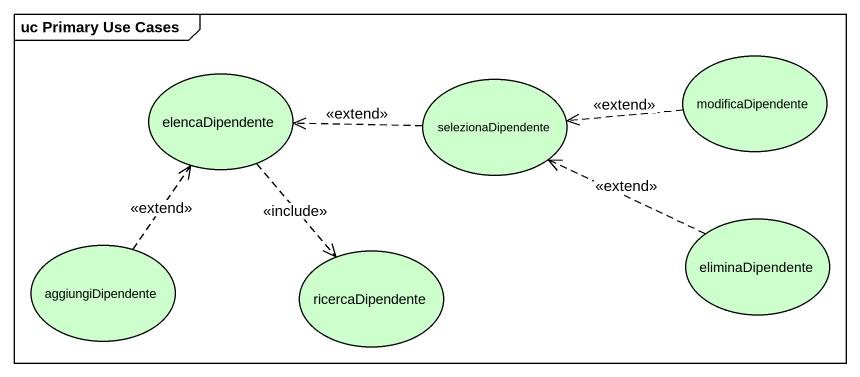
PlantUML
@startuml
mainframe uc Primary Use Cases
usecase modificaDipendente #CCFFCC
usecase elencaDipendente #CCFFCC
usecase selezionaDipendente #CCFFCC
usecase aggiungiDipendente #CCFFCC
usecase ricercaDipendente #CCFFCC
usecase eliminaDipendente #CCFFCC
modificaDipendente .left.> selezionaDipendente : <<extend>>
elencaDipendente ..> ricercaDipendente : <<include>>
selezionaDipendente .left.> elencaDipendente : <<extend>>
aggiungiDipendente .up.> elencaDipendente : <<extend>>
eliminaDipendente .left.> selezionaDipendente : <<extend>>
@enduml
